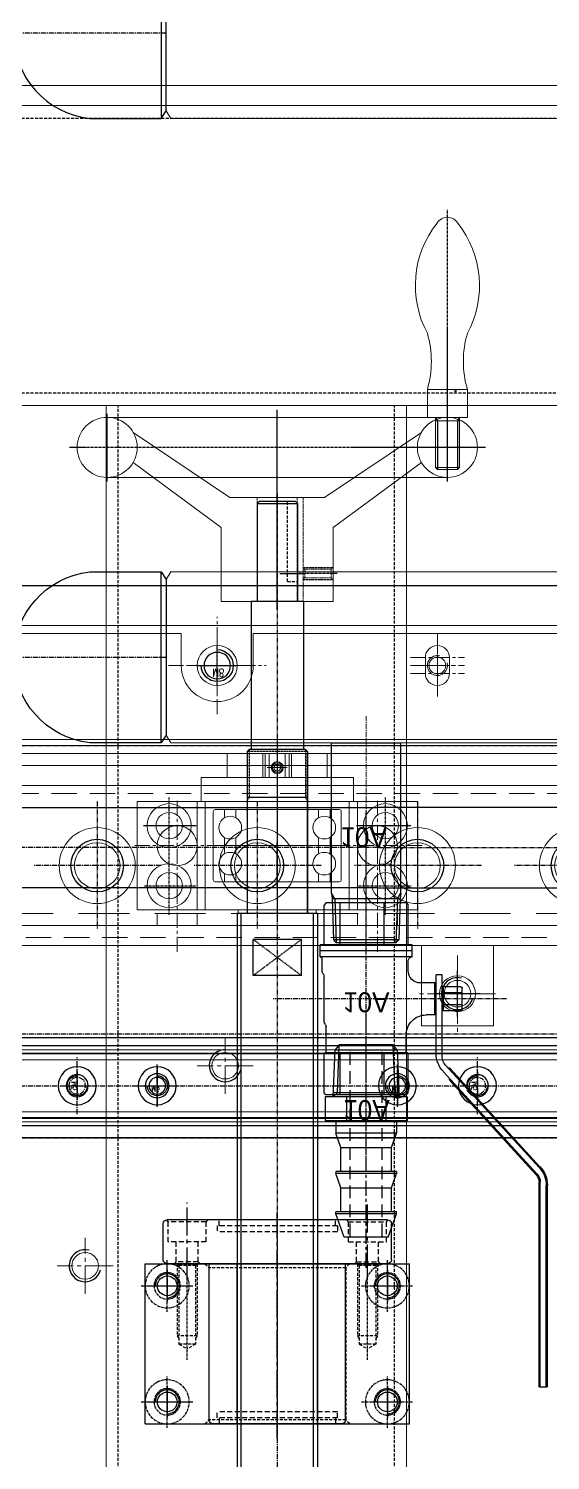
# Model space of a CAD drawing. Header units: millimetres. Extents: x -32759 to 129432, y 390 to 54305.
# Drawn here: x 21697.6 to 21828, y 25408.3 to 25766.1 of the extents above; entities that cross this region are included whole.
import ezdxf

# ---------------------------------------------------------------- set-up
doc = ezdxf.new("R2010")
doc.units = ezdxf.units.MM
for name, pattern in [('AM_ISO08W050', [18, 12, -1.5, 3, -1.5]), ('CENTER', [2, 1.25, -0.25, 0.25, -0.25]), ('CENTER1', [10, 7, -1, 1, -1]), ('CENTER2', [28.575, 19.05, -3.175, 3.175, -3.175]), ('DASHED2', [0.375, 0.25, -0.125]), ('HIDDEN', [0.375, 0.25, -0.125]), ('HIDDEN2', [4.7625, 3.175, -1.5875]), ('HIDDENX2', [19.05, 12.7, -6.35])]:
    doc.linetypes.add(name, pattern=pattern)
for name, color, linetype in [('01-CENTER', 1, 'CENTER'), ('01a', 8, 'Continuous'), ('01d', 211, 'Continuous'), ('04', 111, 'Continuous'), ('3', 5, 'Continuous'), ('4', 102, 'Continuous'), ('44', 4, 'CENTER'), ('6', 6, 'Continuous'), ('8', 17, 'Continuous'), ('BOM-UDEF', 3, 'Continuous'), ('CENTER', 1, 'CENTER'), ('CL', 1, 'CENTER'), ('FL', 3, 'Continuous'), ('HIDE', 1, 'DASHED2'), ('HL', 2, 'HIDDEN'), ('THIN', 3, 'Continuous'), ('마크5', 254, 'Continuous'), ('중심선', 1, 'CENTER2')]:
    doc.layers.add(name, color=color, linetype=linetype)
for name, color, linetype, lineweight in [('03 중심선', 1, 'CENTER', 25), ('1111111', 1, 'Continuous', 25), ('1중심선', 1, 'CENTER', 18), ('_BODY', 7, 'Continuous', 13), ('AM_4', 3, 'Continuous', 25), ('AM_7', 4, 'AM_ISO08W050', 25), ('AM_9', 253, 'Continuous', 0)]:
    doc.layers.add(name, color=color, linetype=linetype, lineweight=lineweight)
doc.styles.add('H', font='')
doc.styles.add('ROAMNS', font='romans.shx', dxfattribs={"width": 0.8, "bigfont": 'whgtxt.shx'})
doc.styles.add('ROMANS', font='romans')
doc.styles.get("Standard").update_dxf_attribs({"font": 'arial.ttf'})
doc.styles.get('H').set_extended_font_data('Dotum')

# ---------------------------------------------------------------- blocks, each defined once
blk = doc.blocks.new('tyuserw')
at = {"ltscale": 0.5}
for p, q in [((207682.54, 29889.07), (206582.54, 29889.07)), ((206582.54, 29814.07), (207682.54, 29814.07))]:
    blk.add_line(p, q, dxfattribs=at)
at = {"layer": 'HL', "ltscale": 3}
for p, q in [((206582.54, 29885.87), (207682.54, 29885.87)), ((206582.54, 29817.27), (207682.54, 29817.27))]:
    blk.add_line(p, q, dxfattribs=at)
blk = doc.blocks.new('rtuyawda')
at = {"ltscale": 0.5}
for p, q in [((202390.39, 31638.9), (204600.39, 31638.9)), ((204600.39, 31563.9), (204600.39, 31638.9)), ((204600.39, 31563.9), (202390.39, 31563.9))]:
    blk.add_line(p, q, dxfattribs=at)
at = {"layer": 'HL', "ltscale": 3}
for p, q in [((202390.39, 31635.9), (204600.39, 31635.9)), ((202390.39, 31566.9), (204600.39, 31566.9))]:
    blk.add_line(p, q, dxfattribs=at)
blk = doc.blocks.new('78544')
at = {"color": 0, "rotation": 90}
blk.add_blockref('tyuserw', (222093.38, -183538.49), dxfattribs=at)
at = {"color": 0}
blk.add_blockref('rtuyawda', (-12396.08, -8094.85), dxfattribs=at)
blk = doc.blocks.new('546YQQR3')
at = {"ltscale": 0.5}
blk.add_line((208098.28, 16766.14), (208098.28, 17591.14), dxfattribs=at)
blk = doc.blocks.new('UYEWS')
blk.add_blockref('546YQQR3', (0, 293.69))
blk = doc.blocks.new('T7ETT')
at = {"ltscale": 0.5}
for p, q in [((208158.87, 18593.09), (206535.87, 18593.09)), ((206535.87, 18518.09), (208158.87, 18518.09))]:
    blk.add_line(p, q, dxfattribs=at)
at = {"layer": 'HL', "ltscale": 3}
for p, q in [((206535.87, 18589.89), (208158.87, 18589.89)), ((206535.87, 18521.29), (208158.87, 18521.29))]:
    blk.add_line(p, q, dxfattribs=at)
blk = doc.blocks.new('574534')
blk.add_blockref('UYEWS', (-13724.46, 3117.63))
at = {"rotation": 90}
blk.add_blockref('T7ETT', (212886.91, -187231.41), dxfattribs=at)
blk = doc.blocks.new('A$C4AA64E7E')
at = {"color": 1, "linetype": 'CENTER', "ltscale": 3}
for p, q in [((280, 6.54), (280, -9.54)), ((330, 6.54), (330, -9.54)), ((280, -31.18), (280, -8.82)), ((330, -31.18), (330, -8.82)), ((268.82, -20), (291.18, -20)), ((318.82, -20), (341.18, -20))]:
    blk.add_line(p, q, dxfattribs=at)
at = {"color": 3}
for p, q in [((-20, 0), (630, 0)), ((-20, -40), (630, -40))]:
    blk.add_line(p, q, dxfattribs=at)
at = {"color": 2, "linetype": 'HIDDENX2', "ltscale": 3}
for p, q in [((275, 0), (275, -3)), ((285, 0), (285, -3)), ((325, 0), (325, -3)), ((335, 0), (335, -3))]:
    blk.add_line(p, q, dxfattribs=at)
at = {"color": 2, "linetype": 'HIDDENX2'}
blk.add_line((-20, -3), (630, -3), dxfattribs=at)
at = {"color": 3}
for centre in [(280, -20), (330, -20)]:
    blk.add_circle(centre, 5, dxfattribs=at)
blk = doc.blocks.new('1_4 STS SORKET_FV')
for radius in [9.5, 5.72]:
    blk.add_circle((9246.98, -3524.99), radius)
at = {"layer": 'CENTER'}
for p, q in [((9246.98, -3508.99), (9246.98, -3540.99)), ((9262.98, -3524.99), (9230.98, -3524.99))]:
    blk.add_line(p, q, dxfattribs=at)
at = {"layer": 'THIN'}
blk.add_circle((9246.98, -3524.99), 6.58, dxfattribs=at)
blk = doc.blocks.new('A$C22B00287')
at = {"color": 2, "linetype": 'HIDDEN2', "ltscale": 2}
for p, q in [((520, 50), (-80, 50)), ((-80, 14), (520, 14))]:
    blk.add_line(p, q, dxfattribs=at)
for p, q in [((181, 12), (181, -8)), ((199, -8), (199, 12)), ((181, -8), (199, -8))]:
    blk.add_line(p, q)
at = {"color": 1, "linetype": 'CENTER1'}
for p, q in [((190, 9.5), (190, -9.5)), ((180.5, 0), (199.5, 0))]:
    blk.add_line(p, q, dxfattribs=at)
blk.add_lwpolyline([(519, 52), (-79, 52), (-80, 51), (-80, 13), (-79, 12), (519, 12), (520, 13), (520, 51)], close=True)
blk.add_circle((190, 0), 4.5)
at = {"xscale": -1}
for p in [(9406.98, 3556.99), (9446.98, 3556.99), (9486.98, 3556.99), (9526.98, 3556.99)]:
    blk.add_blockref('1_4 STS SORKET_FV', p, dxfattribs=at)
blk = doc.blocks.new('A$C1A602C20')
at = {"color": 1, "linetype": 'CENTER', "ltscale": 3}
blk.add_line((193.16, -126.25), (193.16, -110.32), dxfattribs=at)
for p, q in [((190.16, -121.52), (190.16, -115.52)), ((196.16, -115.52), (190.16, -115.52)), ((191.16, -121.52), (191.16, -115.52)), ((195.16, -121.52), (195.16, -115.52)), ((196.16, -121.52), (196.16, -115.52))]:
    blk.add_line(p, q)
at = {"color": 3}
for p, q in [((503.16, -121.52), (-116.84, -121.52)), ((503.16, -123.52), (-116.84, -123.52))]:
    blk.add_line(p, q, dxfattribs=at)
blk = doc.blocks.new('A$C1D586A40')
at = {"color": 1, "linetype": 'CENTER1'}
for p, q in [((508, 220.76), (508, 206.76)), ((501, 213.76), (515, 213.76)), ((473, 170.76), (473, 156.76)), ((466, 163.76), (480, 163.76)), ((420, 68.34), (420, 59.19)), ((475, 70.76), (475, 56.76)), ((424.58, 63.76), (415.42, 63.76)), ((468, 63.76), (482, 63.76))]:
    blk.add_line(p, q, dxfattribs=at)
at = {"color": 2, "linetype": 'HIDDENX2'}
blk.add_line((121, 83.76), (799, 83.76), dxfattribs=at)
at = {"color": 3}
for p, q in [((121, 82.26), (799, 82.26)), ((417, 61.76), (417, 65.76)), ((423, 65.76), (423, 61.76)), ((466, 63.76), (466, 55.76)), ((484, 63.76), (484, 55.76)), ((359, 55.76), (466, 55.76)), ((484, 55.76), (591, 55.76))]:
    blk.add_line(p, q, dxfattribs=at)
at = {"color": 1, "linetype": 'CENTER', "ltscale": 3}
for p, q in [((475, 75.94), (475, 51.58)), ((420, 55.76), (420, 71.76)), ((426.75, 65.76), (413.25, 65.76)), ((426.75, 63.76), (413.25, 63.76)), ((426.75, 61.76), (413.25, 61.76)), ((487.18, 63.76), (462.82, 63.76))]:
    blk.add_line(p, q, dxfattribs=at)
at = {"color": 2, "ltscale": 10}
blk.add_lwpolyline([(785, 451.31), (785, 633.76), (135, 633.76), (135, 53.76), (785, 53.76), (785, 252.03)], dxfattribs=at)
at = {"ltscale": 10}
for centre in [(508, 213.76), (473, 163.76), (415, 145.76)]:
    blk.add_circle(centre, 3.32, dxfattribs=at)
at = {"color": 2}
blk.add_circle((475, 63.76), 5, dxfattribs=at)
at = {"color": 3}
blk.add_circle((420, 63.76), 2.1, dxfattribs=at)
for centre, radius, start, end in [((475, 63.76), 9, 0, 180), ((420, 65.76), 3, 0, 180), ((420, 61.76), 3, 180, 0)]:
    blk.add_arc(centre, radius, start, end, dxfattribs=at)
blk.add_arc((420, 63.76), 2.5, 255.409, 195.034)
at = {"layer": 'CENTER', "ltscale": 10}
for p, q in [((415, 151.45), (415, 140.07)), ((409.31, 145.76), (420.69, 145.76))]:
    blk.add_line(p, q, dxfattribs=at)
at = {"layer": 'THIN', "ltscale": 10}
for centre in [(508, 213.76), (473, 163.76), (415, 145.76)]:
    blk.add_arc(centre, 4, 255, 165, dxfattribs=at)
at = {"xscale": -1, "rotation": 180}
blk.add_blockref('A$C22B00287', (225, 145.76), dxfattribs=at)
blk.add_blockref('A$C4AA64E7E', (155, 128.76))
at = {"ltscale": 10}
blk.add_blockref('A$C1A602C20', (266.84, 207.28), dxfattribs=at)
blk = doc.blocks.new('asfdsafsdfsaf')
at = {"color": 6, "ltscale": 0.5}
for p, q in [((125662.49, 42101.24), (125662.49, 42070.24)), ((125670.99, 42101.74), (125662.99, 42101.74)), ((125671.49, 42070.24), (125671.49, 42101.24)), ((125664.54, 42098.91), (125662.49, 42098.91)), ((125671.49, 42098.91), (125669.45, 42098.91)), ((125664.54, 42096.07), (125662.49, 42096.07)), ((125671.49, 42096.07), (125669.45, 42096.07)), ((125662.99, 42093.24), (125670.99, 42093.24)), ((125670.99, 42078.24), (125662.99, 42078.24)), ((125664.54, 42075.41), (125662.49, 42075.41)), ((125664.54, 42072.57), (125662.49, 42072.57)), ((125671.49, 42075.41), (125669.45, 42075.41)), ((125671.49, 42072.57), (125669.45, 42072.57)), ((125662.99, 42069.74), (125670.99, 42069.74))]:
    blk.add_line(p, q, dxfattribs=at)
for centre in [(125666.99, 42097.49), (125666.99, 42073.99)]:
    blk.add_circle(centre, 2.83, dxfattribs=at)
for centre, start, end in [((125662.99, 42101.24), 90, 180), ((125670.99, 42101.24), 0, 90), ((125662.99, 42093.74), 180, 270), ((125670.99, 42093.74), 270, 0), ((125662.99, 42077.74), 90, 180), ((125670.99, 42077.74), 0, 90), ((125662.99, 42070.24), 180, 270), ((125670.99, 42070.24), 270, 0)]:
    blk.add_arc(centre, 0.5, start, end, dxfattribs=at)
at = {"layer": 'CL', "color": 6, "ltscale": 0.5}
blk.add_line((125661.49, 42085.74), (125672.49, 42085.74), dxfattribs=at)
blk = doc.blocks.new('xcvbxcbcvbxcxcvb')
at = {"color": 6}
blk.add_blockref('asfdsafsdfsaf', (0, 0), dxfattribs=at)
at = {"color": 6, "xscale": -1}
blk.add_blockref('asfdsafsdfsaf', (251342.99, 0), dxfattribs=at)
blk = doc.blocks.new('sdfgsdgffdgsds')
at = {"color": 7, "linetype": 'Continuous'}
for p, q in [((127678.29, 33972.74), (127678.29, 34042.74)), ((127678.29, 34042.74), (127705.29, 34042.74)), ((127705.29, 33972.74), (127705.29, 34042.74)), ((127678.29, 34027.74), (127705.29, 34027.74)), ((127711.29, 34026.74), (127705.29, 34026.74)), ((127711.29, 33988.74), (127711.29, 34026.74)), ((127678.29, 34025.74), (127705.29, 34025.74)), ((127717.29, 34020.24), (127711.29, 34020.24)), ((127717.29, 34020.24), (127717.29, 33995.24)), ((127677.33, 33997.99), (127677.33, 34017.49)), ((127711.29, 34011.33), (127717.29, 34011.33)), ((127713.36, 34008.49), (127712.93, 34007.74)), ((127714.23, 34008.49), (127713.36, 34008.49)), ((127714.23, 34008.49), (127714.66, 34007.74)), ((127712.93, 34007.74), (127713.36, 34006.99)), ((127714.23, 34006.99), (127713.36, 34006.99)), ((127714.66, 34007.74), (127714.23, 34006.99)), ((127711.29, 34004.16), (127717.29, 34004.16)), ((127717.29, 33995.24), (127711.29, 33995.24)), ((127678.29, 33989.74), (127705.29, 33989.74)), ((127678.29, 33987.74), (127705.29, 33987.74)), ((127711.29, 33988.74), (127705.29, 33988.74)), ((127678.29, 33972.74), (127705.29, 33972.74))]:
    blk.add_line(p, q, dxfattribs=at)
at = {"color": 7, "linetype": 'CENTER'}
for p, q in [((127678.29, 34017.49), (127677.33, 34017.49)), ((127678.29, 33997.99), (127677.33, 33997.99))]:
    blk.add_line(p, q, dxfattribs=at)
at = {"color": 2, "linetype": 'DASHED2', "ltscale": 0.1}
for p, q in [((127717.29, 34015.24), (127677.39, 34015.24)), ((127717.29, 34000.24), (127677.39, 34000.24))]:
    blk.add_line(p, q, dxfattribs=at)
at = {"color": 3, "linetype": 'CENTER2'}
blk.add_line((127713.79, 34005.24), (127713.79, 34010.24), dxfattribs=at)
at = {"color": 7, "linetype": 'Continuous'}
for centre, radius in [((127684.29, 34034.74), 5.5), ((127699.29, 34034.74), 5.5), ((127684.29, 34034.74), 3.3), ((127699.29, 34034.74), 3.3), ((127713.79, 34007.74), 1.5), ((127713.79, 34007.74), 1.25), ((127713.79, 34007.74), 0.866), ((127684.29, 33980.74), 5.5), ((127684.29, 33980.74), 3.3), ((127699.29, 33980.74), 5.5), ((127699.29, 33980.74), 3.3)]:
    blk.add_circle(centre, radius, dxfattribs=at)
at = {"layer": 'CL', "ltscale": 0.5}
for p, q in [((127684.29, 34028), (127684.29, 34041.22)), ((127699.29, 34027.56), (127699.29, 34041.08)), ((127676.97, 34034.74), (127706.29, 34034.74)), ((127719.29, 34007.74), (127675.39, 34007.74)), ((127684.29, 33974.53), (127684.29, 33987.54)), ((127699.29, 33974.32), (127699.29, 33987.47)), ((127676.97, 33980.74), (127706.29, 33980.74))]:
    blk.add_line(p, q, dxfattribs=at)
at = {"color": 6}
blk.add_blockref('xcvbxcbcvbxcxcvb', (2022.8, -8078), dxfattribs=at)
blk = doc.blocks.new('ORDERNO')
at = {"color": 3}
blk.add_attdef('ORDER', (0, 0), '', height=5, dxfattribs=at)
blk = doc.blocks.new('lyk-2536')
at = {"ltscale": 0.5}
blk.add_circle((187210.73, 49646.6), 2.07, dxfattribs=at)
at = {"layer": '03 중심선'}
for p, q in [((187210.73, 49651.88), (187210.73, 49641.32)), ((187205.45, 49646.6), (187216.01, 49646.6))]:
    blk.add_line(p, q, dxfattribs=at)
at = {"layer": '1111111'}
blk.add_arc((187210.73, 49646.6), 2.5, 270, 180, dxfattribs=at)
at = {"color": 2}
ref = blk.add_blockref('ORDERNO', (187209.31, 49646.9), dxfattribs=dict(at, xscale=0.4000000000014552, yscale=0.4000000000014552, zscale=0.4000000000014552))
ref.add_attrib('ORDER', 'M5', (187209.31, 49646.9), dxfattribs={"color": 0, "height": 1.2, "style": 'ROMANS', "width": 0.8})
blk = doc.blocks.new('xcvbcxbcvbcxc')
for p, q in [((136287.3, 38422.46), (135707.3, 38422.46)), ((136287.3, 38419.46), (135707.3, 38419.46)), ((136287.3, 38397.46), (135707.3, 38397.46))]:
    blk.add_line(p, q)
for centre, radius in [((135947.3, 38409.46), 4.75), ((136047.3, 38409.46), 4.75), ((135947.3, 38409.46), 2.75), ((136047.3, 38409.46), 2.75)]:
    blk.add_circle(centre, radius)
at = {"layer": 'CENTER'}
for p, q in [((135947.3, 38416.58), (135947.3, 38402.33)), ((136047.3, 38416.58), (136047.3, 38402.33)), ((135702.98, 38409.46), (136292.34, 38409.46))]:
    blk.add_line(p, q, dxfattribs=at)
for p in [(-51243.43, -11237.14), (-51183.43, -11237.14)]:
    blk.add_blockref('lyk-2536', p)
blk = doc.blocks.new('sdfgsdfgsdgfsd')
at = {"layer": 'AM_4'}
for p, q in [((150479.65, 21187.66), (149899.65, 21187.66)), ((150479.65, 21185.65), (149899.65, 21185.65)), ((150479.65, 21169.67), (149899.65, 21169.67)), ((150479.65, 21167.66), (149899.65, 21167.66))]:
    blk.add_line(p, q, dxfattribs=at)
for centre, radius in [((150159.65, 21177.66), 4.75), ((150219.65, 21177.66), 4.75), ((150159.65, 21177.66), 3), ((150219.65, 21177.66), 3)]:
    blk.add_circle(centre, radius, dxfattribs=at)
at = {"layer": 'AM_7'}
for p, q in [((150159.65, 21172.67), (150159.65, 21182.65)), ((150219.65, 21172.67), (150219.65, 21182.65)), ((150154.67, 21177.66), (150164.64, 21177.66)), ((150214.67, 21177.66), (150224.64, 21177.66))]:
    blk.add_line(p, q, dxfattribs=at)
at = {"layer": 'AM_9'}
for p, q in [((150479.65, 21186.66), (149899.65, 21186.66)), ((150479.65, 21185.81), (149899.65, 21185.81)), ((150479.65, 21184.16), (149899.65, 21184.16)), ((150479.65, 21171.16), (149899.65, 21171.16)), ((150479.65, 21169.5), (149899.65, 21169.5)), ((150479.65, 21168.66), (149899.65, 21168.66))]:
    blk.add_line(p, q, dxfattribs=at)
blk = doc.blocks.new('XCVBXCVBBCV')
blk.add_circle((150256.28, 21702.5), 3.32)
at = {"layer": 'CL', "ltscale": 0.5}
for p, q in [((150256.28, 21707.5), (150256.28, 21697.5)), ((150251.28, 21702.5), (150261.28, 21702.5))]:
    blk.add_line(p, q, dxfattribs=at)
at = {"layer": 'FL', "color": 1}
blk.add_arc((150256.28, 21702.5), 4, 270, 180, dxfattribs=at)
at = {"color": 2, "insert": (150255.02, 21705.26), "char_height": 2, "width": 5.28, "attachment_point": 1, "style": 'ROAMNS'}
blk.add_mtext('M8', dxfattribs=at)
blk = doc.blocks.new('asdfassas')
at = {"ltscale": 0.5}
blk.add_line((129956.24, 39725.74), (130716.24, 39725.74), dxfattribs=at)
blk.add_blockref('XCVBXCVBBCV', (-19895.04, 18043.25))
blk = doc.blocks.new('asdfsafdasfsa')
for p, q in [((140908.08, 35621.68), (140907.58, 35621.18)), ((140910.43, 35621.68), (140908.08, 35621.68)), ((140908.08, 35606.68), (140908.08, 35621.68)), ((140910.43, 35606.68), (140910.43, 35621.68)), ((140911.58, 35606.68), (140911.58, 35621.68)), ((140920.58, 35621.68), (140911.58, 35621.68)), ((140920.58, 35604.18), (140920.58, 35624.18)), ((141134.58, 35624.18), (141134.58, 35604.18)), ((141175.08, 35621.68), (141134.58, 35621.68)), ((141163.58, 35621.68), (141163.58, 35606.68)), ((141175.58, 35621.18), (141175.08, 35621.68)), ((140907.58, 35607.18), (140907.58, 35621.18)), ((140911.58, 35621.33), (140910.43, 35621.33)), ((141119.08, 35620.18), (141119.08, 35608.18)), ((141119.08, 35620.18), (141128.08, 35620.18)), ((141128.08, 35620.18), (141128.08, 35608.18)), ((141175.58, 35621.18), (141175.58, 35607.18)), ((141212.58, 35620.68), (141175.58, 35620.68)), ((141212.58, 35620.68), (141212.58, 35607.68)), ((141237.08, 35619.18), (141212.58, 35619.18)), ((141237.58, 35618.68), (141237.08, 35619.18)), ((141237.08, 35609.18), (141237.08, 35619.18)), ((141237.58, 35618.68), (141237.08, 35619.18)), ((141237.58, 35618.68), (141237.58, 35609.68)), ((141119.08, 35608.18), (141128.08, 35608.18)), ((141212.58, 35607.68), (141175.58, 35607.68)), ((141237.08, 35609.18), (141212.58, 35609.18)), ((141237.08, 35609.18), (141237.58, 35609.68)), ((140907.58, 35607.18), (140908.08, 35606.68)), ((140910.43, 35606.68), (140908.08, 35606.68)), ((140911.58, 35607.03), (140910.43, 35607.03)), ((140920.58, 35606.68), (140911.58, 35606.68)), ((141175.08, 35606.68), (141134.58, 35606.68)), ((141175.58, 35607.18), (141175.08, 35606.68))]:
    blk.add_line(p, q)
at = {"ltscale": 0.5}
for p, q in [((141134.58, 35624.18), (140920.58, 35624.18)), ((141134.58, 35604.18), (140920.58, 35604.18))]:
    blk.add_line(p, q, dxfattribs=at)
at = {"color": 1, "ltscale": 0.5}
for p, q in [((140920.58, 35623.18), (141134.58, 35623.18)), ((140920.58, 35605.18), (141134.58, 35605.18))]:
    blk.add_line(p, q, dxfattribs=at)
at = {"layer": 'CENTER', "color": 1, "linetype": 'CENTER'}
blk.add_line((141239.58, 35614.18), (140905.58, 35614.18), dxfattribs=at)
at = {"layer": 'HIDE'}
for p, q in [((141163.58, 35621.18), (141162.71, 35621.68)), ((141175.08, 35621.68), (141175.08, 35606.68)), ((141128.08, 35620.18), (141119.08, 35608.18)), ((141119.08, 35620.18), (141128.08, 35608.18)), ((141175.58, 35621.18), (141163.58, 35621.18)), ((141163.58, 35607.18), (141162.71, 35606.68)), ((141175.58, 35607.18), (141163.58, 35607.18))]:
    blk.add_line(p, q, dxfattribs=at)
at = {"layer": 'HL', "ltscale": 3}
for q in [(141217.58, 35619.18), (141237.58, 35616.68)]:
    blk.add_line((141217.58, 35616.68), q, dxfattribs=at)
at = {"layer": '중심선', "lineweight": -3}
blk.add_line((141219.58, 35614.84), (141219.58, 35620.98), dxfattribs=at)
blk = doc.blocks.new('ghsdfgsdf')
blk.add_circle((150255.99, 21632.33), 2.07)
at = {"layer": 'CL'}
for p, q in [((150255.99, 21635.83), (150255.99, 21628.83)), ((150252.49, 21632.33), (150259.49, 21632.33))]:
    blk.add_line(p, q, dxfattribs=at)
at = {"layer": 'FL', "color": 1}
blk.add_arc((150255.99, 21632.33), 2.5, 270, 180, dxfattribs=at)
at = {"insert": (150254.93, 21633.84), "char_height": 1.4, "width": 3.696, "attachment_point": 1, "style": 'ROAMNS'}
blk.add_mtext('M5', dxfattribs=at)
blk = doc.blocks.new('asfsadfsfas')
at = {"ltscale": 0.5}
for radius in [5.5, 3.3]:
    blk.add_circle((150451.8, 21650.26), radius, dxfattribs=at)
at = {"layer": 'CL', "ltscale": 0.5}
for p, q in [((150451.8, 21656.76), (150451.8, 21643.76)), ((150445.3, 21650.26), (150458.3, 21650.26))]:
    blk.add_line(p, q, dxfattribs=at)
blk = doc.blocks.new('zxcvvzcz')
for p in [(-22439.98, 18234.54), (-22384.98, 18234.54), (-22439.98, 18205.54), (-22384.98, 18205.54)]:
    blk.add_blockref('asfsadfsfas', p)
blk = doc.blocks.new('asfsafdafasffafassaf')
for p, q in [((127749.32, 39818.8), (128329.32, 39818.8)), ((127749.32, 39792.8), (128329.32, 39792.8)), ((127749.32, 39720.8), (128329.32, 39720.8))]:
    blk.add_line(p, q)
blk.add_blockref('zxcvvzcz', (0, 0))
at = {"rotation": 90}
for p in [(149621.65, -110450.19), (149721.65, -110450.19)]:
    blk.add_blockref('ghsdfgsdf', p, dxfattribs=at)
blk = doc.blocks.new('HS_BOM', base_point=(-3113.55, 16316.28))
at = {"layer": 'BOM-UDEF'}
blk.add_circle((-3113.55, 16316.28), 0.25, dxfattribs=at)
blk = doc.blocks.new('hgfhfghfdghfhd')
at = {"color": 2, "linetype": 'HIDDEN', "ltscale": 0.5}
for p, q in [((125879.91, 38448.65), (125879.47, 38449.08)), ((125879.91, 38448.65), (125882.04, 38448.65)), ((125879.91, 38442.02), (125879.91, 38448.65)), ((125882.04, 38448.65), (125882.47, 38449.08)), ((125882.04, 38442.02), (125882.04, 38448.65)), ((125879.47, 38441.58), (125879.91, 38442.02)), ((125879.91, 38442.02), (125882.04, 38442.02)), ((125882.47, 38441.58), (125882.04, 38442.02))]:
    blk.add_line(p, q, dxfattribs=at)
at = {"layer": 'CL', "ltscale": 0.5}
blk.add_line((125880.97, 38450.08), (125880.97, 38440.58), dxfattribs=at)
at = {"layer": 'FL', "color": 2, "linetype": 'HIDDEN', "ltscale": 0.5}
for p, q in [((125879.47, 38441.58), (125879.47, 38449.08)), ((125882.47, 38441.58), (125882.47, 38449.08))]:
    blk.add_line(p, q, dxfattribs=at)
blk = doc.blocks.new('xcvbcxvxcvxcv')
at = {"ltscale": 0.5}
for p, q in [((125907.47, 38480.66), (125906.97, 38480.16)), ((125919.97, 38480.66), (125907.47, 38480.66)), ((125907.47, 38480.66), (125907.47, 38474.66)), ((125919.11, 38480.66), (125919.11, 38474.66)), ((125919.97, 38482.66), (125926.97, 38482.66)), ((125919.97, 38472.66), (125919.97, 38482.66)), ((125926.97, 38482.66), (125926.97, 38472.66)), ((125904.97, 38392.66), (125904.97, 38477.66)), ((125906.97, 38480.16), (125906.97, 38475.16)), ((125919.97, 38392.66), (125919.97, 38477.66)), ((125906.97, 38475.16), (125907.47, 38474.66)), ((125907.47, 38474.66), (125919.97, 38474.66)), ((125892.47, 38449.16), (125908.72, 38471.17)), ((125916.22, 38471.17), (125899.97, 38446.98)), ((125926.97, 38472.66), (125919.97, 38472.66)), ((125873.97, 38421.16), (125873.97, 38449.16)), ((125892.47, 38449.16), (125873.97, 38449.16)), ((125899.97, 38423.34), (125899.97, 38446.98)), ((125899.97, 38423.34), (125916.22, 38399.16)), ((125892.47, 38421.16), (125873.97, 38421.16)), ((125908.72, 38399.16), (125892.47, 38421.16))]:
    blk.add_line(p, q, dxfattribs=at)
at = {"color": 2, "linetype": 'HIDDEN', "ltscale": 0.5}
for p, q in [((125873.97, 38441.66), (125899.97, 38441.66)), ((125873.97, 38440.16), (125899.97, 38440.16)), ((125873.97, 38430.16), (125899.97, 38430.16))]:
    blk.add_line(p, q, dxfattribs=at)
at = {"ltscale": 0.5}
for centre in [(125912.47, 38477.66), (125912.47, 38392.66)]:
    blk.add_circle(centre, 7.5, dxfattribs=at)
for centre, radius, start, end in [((125952.9, 38460.6), 25.08, 51.6249, 118.3914), ((125933.97, 38506.66), 25, 253.7398, 286.2602), ((125966.97, 38477.66), 3, 299.9985, 60.0015), ((125933.97, 38448.66), 25, 73.7398, 106.2602), ((125952.9, 38494.73), 25.08, 241.6086, 308.3751)]:
    blk.add_arc(centre, radius, start, end, dxfattribs=at)
at = {"layer": 'CL', "ltscale": 0.5}
for p, q in [((125912.47, 38487.16), (125912.47, 38383.16)), ((125903.97, 38477.66), (125920.97, 38477.66)), ((125904.97, 38477.66), (125971.97, 38477.66)), ((125871.97, 38435.16), (125921.97, 38435.16)), ((125903.97, 38392.66), (125920.97, 38392.66))]:
    blk.add_line(p, q, dxfattribs=at)
at = {"layer": 'FL', "ltscale": 0.5}
for p, q in [((125919.97, 38480.66), (125919.11, 38480.16)), ((125919.11, 38480.16), (125906.97, 38480.16)), ((125919.11, 38475.16), (125906.97, 38475.16)), ((125919.97, 38474.66), (125919.11, 38475.16))]:
    blk.add_line(p, q, dxfattribs=at)
blk.add_blockref('hgfhfghfdghfhd', (0, 0))
at = {"layer": 'BOM-UDEF', "ltscale": 0.5}
blk.add_blockref('HS_BOM', (125926.68, 38479.66), dxfattribs=at)
blk = doc.blocks.new('7tuw')
at = {"ltscale": 0.5}
blk.add_circle((288713.78, 33702.08), 2.46, dxfattribs=at)
at = {"color": 1, "ltscale": 0.5}
blk.add_arc((288713.78, 33702.08), 3, 270, 180, dxfattribs=at)
at = {"layer": 'CL', "ltscale": 0.5}
for p, q in [((288713.78, 33706.08), (288713.78, 33698.08)), ((288709.78, 33702.08), (288717.78, 33702.08))]:
    blk.add_line(p, q, dxfattribs=at)
blk = doc.blocks.new('ttyry')
at = {"layer": 'CL', "ltscale": 0.5}
blk.add_line((288367.22, 33811.22), (288341.22, 33811.22), dxfattribs=at)
at = {"layer": 'HL', "ltscale": 3}
for p, q in [((288343.22, 33813.72), (288343.65, 33813.29)), ((288343.22, 33813.72), (288361.22, 33813.72)), ((288343.65, 33813.29), (288343.65, 33809.15)), ((288343.65, 33813.29), (288363.29, 33813.29)), ((288361.22, 33813.72), (288361.22, 33808.72)), ((288361.22, 33813.72), (288361.97, 33813.29)), ((288363.29, 33813.29), (288363.29, 33809.15)), ((288363.29, 33813.29), (288364.48, 33811.22)), ((288363.29, 33809.15), (288364.48, 33811.22)), ((288343.22, 33808.72), (288343.65, 33809.15)), ((288343.22, 33808.72), (288361.22, 33808.72)), ((288343.65, 33809.15), (288363.29, 33809.15)), ((288361.22, 33808.72), (288361.97, 33809.15))]:
    blk.add_line(p, q, dxfattribs=at)
blk = doc.blocks.new('567ue4t')
at = {"layer": '01-CENTER'}
blk.add_line((306434.99, 36601.21), (306478.99, 36601.21), dxfattribs=at)
at = {"layer": 'HL', "ltscale": 3}
for p, q in [((306436.99, 36619.31), (306437.99, 36618.31)), ((306437.99, 36618.31), (306475.99, 36618.31)), ((306437.99, 36618.31), (306437.99, 36584.11)), ((306476.99, 36619.31), (306475.99, 36618.31)), ((306475.99, 36618.31), (306475.99, 36584.11)), ((306436.99, 36583.11), (306437.99, 36584.11)), ((306437.99, 36584.11), (306475.99, 36584.11)), ((306476.99, 36583.11), (306475.99, 36584.11))]:
    blk.add_line(p, q, dxfattribs=at)
blk = doc.blocks.new('ASDFASDFDSFA')
at = {"ltscale": 0.5}
for p, q in [((125528.06, 35658.54), (125528.06, 35618.54)), ((125528.06, 35658.54), (125594.06, 35658.54)), ((125551.06, 35658.54), (125551.06, 35618.54)), ((125571.06, 35658.54), (125571.06, 35618.54)), ((125594.06, 35658.54), (125594.06, 35618.54)), ((125528.06, 35618.54), (125594.06, 35618.54))]:
    blk.add_line(p, q, dxfattribs=at)
at = {"extrusion": (0, 0, -1), "zscale": -1}
for name, p, rotation in [('567ue4t', (-88959.85, -270818.45), 90), ('7tuw', (163180.22, 69355.12), 180), ('7tuw', (163125.22, 69355.12), 180), ('ttyry', (-91727.34, -252724.68), 90), ('ttyry', (-91772.34, -252724.68), 90), ('7tuw', (163180.22, 69326.12), 180), ('7tuw', (163125.22, 69326.12), 180)]:
    blk.add_blockref(name, p, dxfattribs=dict(at, rotation=rotation))
blk = doc.blocks.new('bm-76tyregf4')
at = {"ltscale": 5}
for p, q in [((58549.66, 28427.36), (58540.66, 28427.36)), ((58539.66, 28371.36), (58539.66, 28426.36)), ((58550.66, 28371.36), (58550.66, 28426.36)), ((58589.66, 28415.86), (58550.66, 28415.86)), ((58590.66, 28382.86), (58590.66, 28414.86)), ((58589.66, 28381.86), (58550.66, 28381.86)), ((58549.66, 28370.36), (58540.66, 28370.36))]:
    blk.add_line(p, q, dxfattribs=at)
for centre, start, end in [((58540.66, 28426.36), 90, 180), ((58549.66, 28426.36), 0, 90), ((58589.66, 28414.86), 0, 90), ((58589.66, 28382.86), 270, 0), ((58540.66, 28371.36), 180, 270), ((58549.66, 28371.36), 270, 0)]:
    blk.add_arc(centre, 1, start, end, dxfattribs=at)
at = {"layer": 'CENTER', "linetype": 'CENTER1'}
for p, q in [((58553.61, 28421.36), (58535.3, 28421.36)), ((58594.22, 28398.86), (58537.81, 28398.86)), ((58552.81, 28376.36), (58535.59, 28376.36))]:
    blk.add_line(p, q, dxfattribs=at)
at = {"layer": 'HIDE', "ltscale": 5}
for p, q in [((58540.16, 28426.11), (58539.69, 28426.59)), ((58540.16, 28416.61), (58540.16, 28426.11)), ((58545.16, 28426.11), (58540.16, 28426.11)), ((58545.16, 28416.61), (58545.16, 28426.11)), ((58550.16, 28424.11), (58545.16, 28424.11)), ((58550.16, 28424.11), (58550.66, 28424.61)), ((58550.16, 28418.61), (58550.16, 28424.11)), ((58539.66, 28416.11), (58540.16, 28416.61)), ((58545.16, 28416.61), (58540.16, 28416.61)), ((58550.16, 28418.61), (58545.16, 28418.61)), ((58550.66, 28418.11), (58550.16, 28418.61)), ((58541.16, 28413.36), (58539.66, 28413.36)), ((58541.16, 28383.86), (58541.16, 28413.86)), ((58541.16, 28413.86), (58542.66, 28413.86)), ((58542.66, 28383.86), (58542.66, 28413.86)), ((58587.66, 28383.86), (58587.66, 28413.86)), ((58589.16, 28413.86), (58587.66, 28413.86)), ((58589.16, 28383.86), (58589.16, 28413.86)), ((58589.16, 28413.36), (58590.66, 28413.36)), ((58541.16, 28384.36), (58539.66, 28384.36)), ((58541.16, 28383.86), (58542.66, 28383.86)), ((58589.16, 28383.86), (58587.66, 28383.86)), ((58589.16, 28384.36), (58590.66, 28384.36)), ((58539.66, 28381.61), (58540.16, 28381.11)), ((58545.16, 28381.11), (58540.16, 28381.11)), ((58540.16, 28381.11), (58540.16, 28371.61)), ((58545.16, 28381.11), (58545.16, 28371.61)), ((58550.16, 28379.11), (58545.16, 28379.11)), ((58550.66, 28379.61), (58550.16, 28379.11)), ((58550.16, 28379.11), (58550.16, 28373.61)), ((58550.16, 28373.61), (58545.16, 28373.61)), ((58550.16, 28373.61), (58550.66, 28373.11)), ((58540.16, 28371.61), (58539.69, 28371.14)), ((58545.16, 28371.61), (58540.16, 28371.61))]:
    blk.add_line(p, q, dxfattribs=at)
blk = doc.blocks.new('asfasdffafdas')
at = {"layer": '04', "rotation": 90}
blk.add_blockref('bm-76tyregf4', (166131.09, -22515.49), dxfattribs=at)
at = {"layer": '6', "color": 6}
blk.add_blockref('ASDFASDFDSFA', (12171.17, 416.63), dxfattribs=at)
blk = doc.blocks.new('asdfasffsadf')
for p, q in [((133665.05, 39021.81), (133665.05, 38805.81)), ((133685.05, 38805.81), (133685.05, 39015.25)), ((133665.05, 38639.81), (133665.05, 38805.81)), ((133685.05, 38805.81), (133685.05, 38646.36))]:
    blk.add_line(p, q)
at = {"layer": 'CENTER'}
for q in [(133675.05, 39021.81), (133675.05, 38639.81)]:
    blk.add_line((133675.05, 38805.81), q, dxfattribs=at)
blk = doc.blocks.new('XCVBXCVBXCVBCXCBCXB')
for name, p in [('asfasdffafdas', (-1214.56, 167.33)), ('sdfgsdfgsdgfsd', (-13671.99, 14980.34))]:
    blk.add_blockref(name, p)
at = {"color": 6, "rotation": 270}
blk.add_blockref('sdfgsdgffdgsds', (102509.92, 163792.29), dxfattribs=at)
at = {"rotation": 270}
blk.add_blockref('xcvbcxvxcvxcv', (98082.5, 161910.94), dxfattribs=at)
at = {"layer": '01a', "rotation": 90}
blk.add_blockref('asdfasffsadf', (175348.47, -97576.55), dxfattribs=at)
at = {"layer": '01d'}
blk.add_blockref('asdfassas', (6141.43, -3692.74), dxfattribs=at)
at = {"layer": '04', "rotation": 270}
blk.add_blockref('asdfsafdasfsa', (100903.49, 177249.54), dxfattribs=at)
at = {"layer": '44'}
blk.add_blockref('asfsafdafasffafassaf', (8478.34, -3647.8), dxfattribs=at)
at = {"layer": '8', "ltscale": 0.5}
blk.add_blockref('xcvbcxbcvbcxc', (520.37, -2251.46), dxfattribs=at)
blk = doc.blocks.new('7RYT')
blk.add_blockref('XCVBXCVBXCVBCXCBCXB', (170827.6, -771.94))
at = {"ltscale": 0.5, "xscale": -1}
blk.add_blockref('A$C1D586A40', (307805.26, 35217.29), dxfattribs=at)
blk = doc.blocks.new('RCWAEREW4WRTFE')
blk.add_line((-586.05, -10464.07), (-586.05, -10506.77))
blk.add_lwpolyline([(-584.84, -10465.97), (-586.05, -10464.07), (-603.89, -10464.07, 0.892272), (-603.89, -10506.77), (-586.05, -10506.77), (-584.84, -10504.87)], format="xyb", close=True)
at = {"layer": 'CENTER'}
blk.add_line((-584.84, -10485.42), (-622.94, -10485.42), dxfattribs=at)
blk = doc.blocks.new('A$C42802DEA')
for p, q in [((0.14, 45.77), (0.46, 55.97)), ((16.1, 56.77), (1.2, 56.77)), ((17.16, 45.77), (16.84, 55.97)), ((0, 44.33), (0.14, 45.77)), ((0, 44.33), (0, 6.77)), ((17.16, 45.77), (0.14, 45.77)), ((17.3, 44.33), (17.16, 45.77)), ((17.3, 44.33), (17.3, 6.77)), ((0, 6.77), (17.3, 6.77))]:
    blk.add_line(p, q)
at = {"layer": '1중심선'}
blk.add_line((8.65, 59.38), (8.65, 0), dxfattribs=at)
at = {"layer": '3'}
for p, q in [((0.46, 55.97), (1.2, 56.77)), ((16.84, 55.97), (0.46, 55.97)), ((16.84, 55.97), (16.1, 56.77))]:
    blk.add_line(p, q, dxfattribs=at)
at = {"layer": '4'}
for p, q in [((0.85, 45.77), (1.2, 56.77)), ((16.45, 45.77), (16.1, 56.77)), ((0.85, 45.77), (0, 44.33)), ((16.45, 45.77), (17.3, 44.33))]:
    blk.add_line(p, q, dxfattribs=at)
blk = doc.blocks.new('ASFSFSA')
blk.add_blockref('A$C42802DEA', (3027.06, -4148.87))
at = {"insert": (3029.27, -4116.01), "char_height": 5, "width": 22.7607, "attachment_point": 1, "style": 'H'}
blk.add_mtext('10A', dxfattribs=at)
blk = doc.blocks.new('BA-10S')
for p, q in [((-97, 45.1), (-97, 43.4)), ((-97, 45), (-46.61, 45)), ((-97, 43.5), (-45.81, 43.5)), ((-96.8, 45.3), (-46.61, 45.3)), ((-96.8, 43.2), (-45.81, 43.2)), ((-42.12, 43.2), (-16.57, 19.83)), ((-41.92, 43.42), (-17.32, 20.93)), ((-43.94, 42.45), (-20.41, 20.93)), ((-43.74, 42.67), (-18.18, 19.3)), ((-3, 23.7), (-3, 19)), ((-2.7, 24), (2.7, 24)), ((-1.5, 24), (-1.5, 19.3)), ((1.5, 24), (1.5, 19.3)), ((3, 23.7), (3, 19)), ((-14.5, 19), (6, 19)), ((-3, 19.3), (3, 19.3)), ((6, 19), (6, 17.5)), ((-13.69, 17.5), (6, 17.5)), ((-4, 17.5), (-4, 15)), ((-4, 17.2), (4, 17.2)), ((4, 17.5), (4, 13.5)), ((10.5, 11.5), (13.5, 11.5)), ((10.5, 11.5), (10.5, -11.5)), ((12, 11.5), (12, -11.5)), ((13.5, 11.5), (13.5, -11.5)), ((-24, 10.07), (-23.43, 10.5)), ((-24, 10.07), (-24, -10.07)), ((-23.43, 10.5), (-13.7, 10.5)), ((-13.5, 10.3), (-13.5, 10.2)), ((-13.5, 10.3), (-13.5, -10.3)), ((-13.3, 10), (-9, 10)), ((7, 10.5), (9.5, 10.5)), ((13.5, 10.5), (23.43, 10.5)), ((24, 10.07), (23.43, 10.5)), ((24, 10.07), (24, -10.07)), ((-24, 4.5), (-13.5, 4.5)), ((13.5, 4.5), (24, 4.5)), ((-24, -6.5), (-13.5, -6.5)), ((13.5, -6.5), (24, -6.5)), ((-24, -10.07), (-23.43, -10.5)), ((-23.43, -10.5), (-13.7, -10.5)), ((-13.3, -10), (-6.96, -10)), ((-6.45, -10.14), (-6.08, -10.36)), ((-5.57, -10.5), (5.6, -10.5)), ((6.17, -10.68), (6.38, -10.82)), ((13.5, -10.5), (23.43, -10.5)), ((24, -10.07), (23.43, -10.5)), ((6.95, -11), (10, -11)), ((10.5, -11.5), (13.5, -11.5))]:
    blk.add_line(p, q)
for centre, radius, start, end in [((-96.8, 45.1), 0.2, 90, 180), ((-96.8, 43.4), 0.2, 180, 270), ((-46.61, 38.5), 6.8, 46.3554, 90), ((-46.61, 38.5), 6.5, 46.3554, 90), ((-45.81, 40.5), 3, 46.3554, 90), ((-45.81, 40.5), 2.7, 46.3554, 90), ((-2.7, 23.7), 0.3, 90, 180), ((2.7, 23.7), 0.3, 360, 90), ((-20.14, 21.32), 0.474, 235.7453, 296.6473), ((-13.69, 24), 6.5, 226.3554, 270), ((12.9, 19.92), 30.25, 178.0935, 178.8456), ((-14.5, 22), 3, 226.3554, 270), ((-9, 15), 5, 270, 0), ((7, 13.5), 3, 180, 270), ((9.5, 11.5), 1, 270, 0), ((-13.7, 10.3), 0.2, 0, 90), ((-13.3, 10.2), 0.2, 180, 270), ((-13.7, -10.3), 0.2, 270, 0), ((-13.3, -10.2), 0.2, 90, 180), ((-6.96, -11), 1, 59.2005, 90), ((-5.57, -9.5), 1, 239.2005, 270), ((5.6, -11.5), 1, 55.4536, 90), ((6.95, -10), 1, 235.4536, 270), ((10, -11.5), 0.5, 0, 90)]:
    blk.add_arc(centre, radius, start, end)
at = {"layer": 'CENTER'}
for p, q in [((0, 35.04), (0, -23.24)), ((-40.44, 0), (47, 0))]:
    blk.add_line(p, q, dxfattribs=at)
blk = doc.blocks.new('A$C77996F6E')
blk.add_blockref('BA-10S', (97, 23.24))
blk = doc.blocks.new('ASFASFFFF')
at = {"rotation": 270}
blk.add_blockref('A$C77996F6E', (3012.47, -3981.1), dxfattribs=at)
at = {"insert": (3029.91, -4074.78), "char_height": 5, "width": 22.7607, "attachment_point": 1, "style": 'H'}
blk.add_mtext('10A', dxfattribs=at)
blk = doc.blocks.new('A$C58A02667')
at = {"color": 1, "linetype": 'CENTER', "ltscale": 3}
blk.add_line((10.25, 62.82), (10.25, 0), dxfattribs=at)
for p, q in [((4.75, 55.08), (2.65, 49.31)), ((15.75, 55.08), (4.75, 55.08)), ((15.75, 55.08), (17.85, 49.31)), ((2.65, 49.31), (2.65, 48.81)), ((17.85, 49.31), (2.65, 49.31)), ((17.85, 48.81), (2.65, 48.81)), ((3.95, 48.81), (3.95, 42.81)), ((16.55, 48.81), (16.55, 42.81)), ((17.85, 49.31), (17.85, 48.81)), ((3.95, 42.81), (2.65, 39.24)), ((3.95, 42.81), (16.55, 42.81)), ((16.55, 42.81), (17.85, 39.24)), ((17.85, 39.24), (2.65, 39.24)), ((2.65, 38.73), (2.65, 39.24)), ((17.85, 38.73), (2.65, 38.73)), ((17.85, 38.73), (2.65, 38.73)), ((3.95, 38.73), (3.95, 32.73)), ((16.55, 38.73), (16.55, 32.73)), ((17.85, 38.73), (17.85, 39.24)), ((3.95, 32.73), (2.65, 29.16)), ((3.95, 32.73), (16.55, 32.73)), ((16.55, 32.73), (17.85, 29.16)), ((17.85, 29.16), (2.65, 29.16)), ((2.65, 26.08), (2.65, 29.16)), ((17.85, 26.08), (17.85, 29.16)), ((0, 20.08), (0, 26.08)), ((20.5, 26.08), (0, 26.08)), ((5.34, 20.08), (5.34, 26.08)), ((15.16, 20.08), (15.16, 26.08)), ((20.5, 20.08), (20.5, 26.08)), ((20.5, 20.08), (0, 20.08)), ((2, 20.08), (2.5, 8.3)), ((18.5, 20.08), (2, 20.08)), ((18, 8.3), (18.5, 20.08)), ((3.5, 7.08), (2.5, 8.3)), ((2.5, 8.3), (18, 8.3)), ((18, 8.3), (16.96, 7.08)), ((16.96, 7.08), (3.5, 7.08))]:
    blk.add_line(p, q)
at = {"color": 2, "linetype": 'HIDDEN2'}
for p, q in [((6.05, 55.08), (6.25, 54.88)), ((6.25, 54.88), (6.25, 7.08)), ((14.45, 55.08), (14.25, 54.88)), ((14.25, 54.88), (14.25, 7.08))]:
    blk.add_line(p, q, dxfattribs=at)
at = {"color": 3}
for p, q in [((3.07, 19.08), (2, 20.08)), ((18.46, 19.08), (2.04, 19.08)), ((3.07, 19.08), (3.5, 7.08)), ((16.96, 7.08), (17.43, 19.08)), ((18.5, 20.08), (17.43, 19.08))]:
    blk.add_line(p, q, dxfattribs=at)
blk = doc.blocks.new('ASFDASFS')
blk.add_blockref('A$C58A02667', (2960.23, -4050.81))
at = {"insert": (2964.73, -4024.95), "char_height": 5, "width": 22.7607, "attachment_point": 1, "style": 'H'}
blk.add_mtext('10A', dxfattribs=at)
blk = doc.blocks.new('A$C33E11796')
for name, p in [('ASFASFFFF', (-3012.47, 4148.87)), ('ASFDASFS', (-2947.24, 4126)), ('ASFSFSA', (-3012.47, 4148.87))]:
    blk.add_blockref(name, p)
blk = doc.blocks.new('A$C40CC65C4')
at = {"color": 5}
for p, q in [((38.1, 86.95), (39.31, 88.85)), ((38.1, 48.05), (38.1, 86.95)), ((39.31, 88.85), (496.89, 88.85)), ((39.31, 46.15), (38.1, 48.05)), ((496.89, 46.15), (39.31, 46.15))]:
    blk.add_line(p, q, dxfattribs=at)
at = {"layer": '마크5'}
for name, p in [('A$C33E11796', (64.86, 82.08)), ('RCWAEREW4WRTFE', (622.94, 10552.92))]:
    blk.add_blockref(name, p, dxfattribs=at)
blk = doc.blocks.new('A$C6B1324E4')
at = {"ltscale": 0.5, "rotation": 90}
blk.add_blockref('A$C40CC65C4', (249.85, 254.31), dxfattribs=at)
at = {"ltscale": 0.5, "xscale": -1, "rotation": 270}
blk.add_blockref('A$C40CC65C4', (270.85, 254.31), dxfattribs=at)
blk = doc.blocks.new('y8e5ey')
for name, p, rotation in [('78544', (120364.948, -179805.35), 90), ('574534', (117525.357, -181894.861), 90), ('7RYT', (404198.408, 47615.019), 180.0000000000476)]:
    blk.add_blockref(name, p, dxfattribs=dict(rotation=rotation))
at = {"ltscale": 0.5, "rotation": 90}
blk.add_blockref('A$C6B1324E4', (97173.359, 12153.659), dxfattribs=at)
blk = doc.blocks.new('1')
at = {"color": 6, "xscale": -1}
blk.add_blockref('y8e5ey', (100575.763, -6800.077), dxfattribs=at)
blk = doc.blocks.new('sdfgsdfgcxvxbxcv')
blk.add_blockref('1', (266381.038, 132792.991))

msp = doc.modelspace()

# ---------------------------------------------------------------- block references
at = {"layer": '_BODY'}
msp.add_blockref('sdfgsdfgcxvxbxcv', (-248343.91, -112719.97), dxfattribs=at)

doc.saveas('drawing.dxf')
